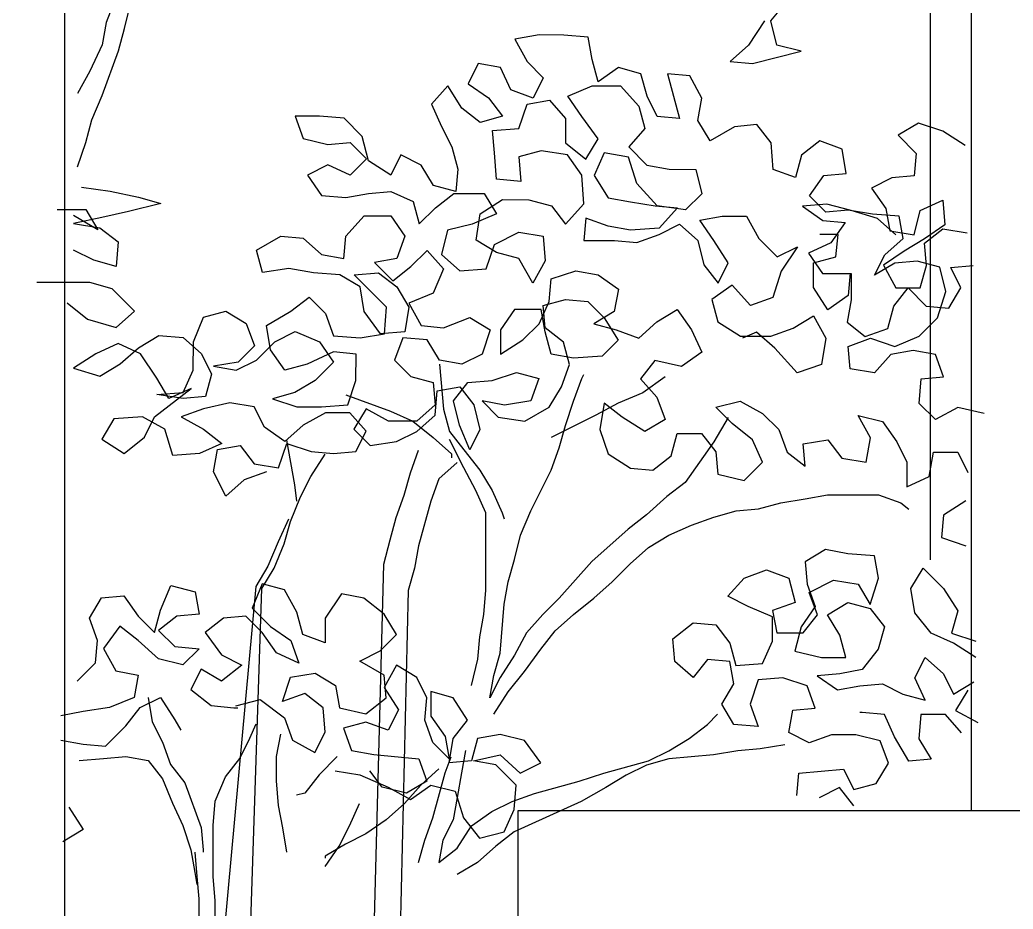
# Model space of a CAD drawing. Header units: millimetres. Extents: x -249630 to 95394, y -188036 to 109963.
# Drawn here: x -86983.6 to -86682.3, y 81521.6 to 81791.3 of the extents above; entities that cross this region are included whole.
import ezdxf

# ---------------------------------------------------------------- set-up
doc = ezdxf.new("R2010")
doc.units = ezdxf.units.MM
for name, color, linetype in [('AHojas', 86, 'Continuous'), ('ATronco', 36, 'Continuous'), ('Layer11', 30, 'Continuous'), ('Layer2', 8, 'Continuous'), ('Layer3', 3, 'Continuous')]:
    doc.layers.add(name, color=color, linetype=linetype)

msp = doc.modelspace()

# ---------------------------------------------------------------- linework, layer by layer
at = {"layer": 'AHojas'}
for p, q in [((-86755.828, 81791.061), (-86750.271, 81797.84)), ((-86757.678, 81791.062), (-86762.619, 81783.666)), ((-86753.985, 81783.658), (-86755.828, 81791.061)), ((-86826.026, 81786.734), (-86833.428, 81785.507)), ((-86833.428, 81785.507), (-86829.734, 81778.719)), ((-86818.626, 81786.727), (-86826.026, 81786.734)), ((-86811.225, 81786.103), (-86818.626, 81786.727)), ((-86809.998, 81779.318), (-86811.225, 81786.103)), ((-86762.619, 81783.666), (-86768.174, 81778.737)), ((-86761.391, 81778.114), (-86746.585, 81781.801)), ((-86746.585, 81781.801), (-86753.985, 81783.658)), ((-86829.734, 81778.719), (-86824.805, 81773.781)), ((-86808.154, 81772.532), (-86809.998, 81779.318)), ((-86768.174, 81778.737), (-86761.391, 81778.114)), ((-86844.536, 81778.116), (-86847.626, 81771.952)), ((-86837.753, 81776.876), (-86844.536, 81778.116)), ((-86834.676, 81770.09), (-86837.753, 81776.876)), ((-86801.983, 81776.844), (-86808.154, 81772.532)), ((-86795.2, 81774.987), (-86801.983, 81776.844)), ((-86824.805, 81773.781), (-86827.894, 81767.616)), ((-86793.356, 81768.202), (-86795.2, 81774.987)), ((-86787.183, 81774.98), (-86783.495, 81761.408)), ((-86780.399, 81774.357), (-86787.183, 81774.98)), ((-86776.705, 81767.57), (-86780.399, 81774.357)), ((-86853.794, 81771.341), (-86858.733, 81765.794)), ((-86849.483, 81764.552), (-86853.794, 81771.341)), ((-86847.626, 81771.952), (-86841.462, 81767.629)), ((-86827.894, 81767.616), (-86834.676, 81770.09)), ((-86817.409, 81768.224), (-86810.005, 81771.3)), ((-86810.005, 81771.3), (-86801.371, 81771.293)), ((-86801.371, 81771.293), (-86795.826, 81765.12)), ((-86841.462, 81767.629), (-86837.15, 81762.074)), ((-86829.746, 81765.768), (-86822.961, 81766.995)), ((-86822.961, 81766.995), (-86818.032, 81761.44)), ((-86813.097, 81762.052), (-86817.409, 81768.224)), ((-86790.278, 81762.031), (-86793.356, 81768.202)), ((-86777.945, 81760.787), (-86776.705, 81767.57)), ((-86858.733, 81765.794), (-86855.655, 81759.007)), ((-86843.936, 81760.23), (-86849.483, 81764.552)), ((-86832.22, 81758.369), (-86829.746, 81765.768)), ((-86795.826, 81765.12), (-86793.982, 81758.334)), ((-86900.057, 81762.132), (-86897.597, 81755.345)), ((-86892.657, 81762.125), (-86900.057, 81762.132)), ((-86885.256, 81761.502), (-86892.657, 81762.125)), ((-86879.711, 81755.946), (-86885.256, 81761.502)), ((-86837.15, 81762.074), (-86843.936, 81760.23)), ((-86818.032, 81761.44), (-86818.039, 81754.039)), ((-86808.17, 81755.264), (-86813.097, 81762.052)), ((-86783.495, 81761.408), (-86790.278, 81762.031)), ((-86774.25, 81754.616), (-86777.945, 81760.787)), ((-86855.655, 81759.007), (-86852.577, 81752.837)), ((-86840.238, 81757.76), (-86832.22, 81758.369)), ((-86839.627, 81750.975), (-86840.238, 81757.76)), ((-86793.982, 81758.334), (-86798.921, 81752.788)), ((-86766.845, 81758.926), (-86774.25, 81754.616)), ((-86760.06, 81759.537), (-86766.845, 81758.926)), ((-86755.748, 81753.982), (-86760.06, 81759.537)), ((-86711.059, 81760.028), (-86717.23, 81756.333)), ((-86703.661, 81757.554), (-86711.059, 81760.028)), ((-86696.88, 81753.231), (-86703.661, 81757.554)), ((-86897.597, 81755.345), (-86890.197, 81753.488)), ((-86877.867, 81748.543), (-86879.711, 81755.946)), ((-86811.876, 81749.1), (-86808.17, 81755.264)), ((-86740.946, 81754.585), (-86746.501, 81750.273)), ((-86734.164, 81752.112), (-86740.946, 81754.585)), ((-86717.23, 81756.333), (-86711.684, 81750.777)), ((-86890.197, 81753.488), (-86883.413, 81754.099)), ((-86883.413, 81754.099), (-86878.483, 81749.161)), ((-86852.577, 81752.837), (-86850.733, 81746.051)), ((-86825.442, 81751.579), (-86832.228, 81749.735)), ((-86817.425, 81750.338), (-86825.442, 81751.579)), ((-86818.039, 81754.039), (-86811.876, 81749.1)), ((-86798.921, 81752.788), (-86793.375, 81747.232)), ((-86755.139, 81745.964), (-86755.748, 81753.982)), ((-86732.937, 81744.71), (-86734.164, 81752.112)), ((-86878.483, 81749.161), (-86883.422, 81744.231)), ((-86871.087, 81744.22), (-86877.867, 81748.543)), ((-86867.998, 81750.384), (-86871.087, 81744.22)), ((-86861.833, 81747.295), (-86867.998, 81750.384)), ((-86839.018, 81742.957), (-86839.627, 81750.975)), ((-86832.228, 81749.735), (-86831.618, 81742.334)), ((-86813.114, 81744.167), (-86817.425, 81750.338)), ((-86806.324, 81750.945), (-86809.413, 81744.163)), ((-86798.924, 81749.704), (-86806.324, 81750.945)), ((-86796.464, 81741.685), (-86798.924, 81749.704)), ((-86746.501, 81750.273), (-86748.357, 81743.491)), ((-86711.684, 81750.777), (-86712.307, 81743.994)), ((-86890.203, 81747.321), (-86896.373, 81744.243)), ((-86883.422, 81744.231), (-86890.203, 81747.321)), ((-86858.138, 81741.124), (-86861.833, 81747.295)), ((-86850.733, 81746.051), (-86851.356, 81739.268)), ((-86793.375, 81747.232), (-86786.592, 81745.993)), ((-86786.592, 81745.993), (-86778.575, 81745.985)), ((-86778.575, 81745.985), (-86776.731, 81738.583)), ((-86748.357, 81743.491), (-86755.139, 81745.964)), ((-86896.373, 81744.243), (-86892.062, 81738.072)), ((-86831.618, 81742.334), (-86839.018, 81742.957)), ((-86812.505, 81735.532), (-86813.114, 81744.167)), ((-86809.413, 81744.163), (-86805.102, 81737.375)), ((-86744.045, 81737.936), (-86739.722, 81744.1)), ((-86739.722, 81744.1), (-86732.937, 81744.71)), ((-86719.092, 81743.383), (-86725.262, 81740.305)), ((-86712.307, 81743.994), (-86719.092, 81743.383)), ((-86964.835, 81740.605), (-86956.201, 81739.364)), ((-86956.201, 81739.364), (-86947.569, 81737.506)), ((-86851.356, 81739.268), (-86858.138, 81741.124)), ((-86790.303, 81734.895), (-86796.464, 81741.685)), ((-86725.262, 81740.305), (-86720.951, 81734.134)), ((-86947.569, 81737.506), (-86940.786, 81735.649)), ((-86892.062, 81738.072), (-86884.662, 81737.448)), ((-86884.662, 81737.448), (-86877.876, 81738.675)), ((-86877.876, 81738.675), (-86871.092, 81739.286)), ((-86871.092, 81739.286), (-86864.31, 81736.196)), ((-86857.528, 81734.34), (-86851.973, 81738.652)), ((-86851.973, 81738.652), (-86842.722, 81738.643)), ((-86843.961, 81732.477), (-86837.173, 81736.788)), ((-86842.722, 81738.643), (-86839.028, 81732.473)), ((-86837.173, 81736.788), (-86829.156, 81736.781)), ((-86829.156, 81736.781), (-86822.373, 81734.924)), ((-86805.102, 81737.375), (-86798.319, 81736.136)), ((-86776.731, 81738.583), (-86781.67, 81733.654)), ((-86739.116, 81732.998), (-86744.045, 81737.936)), ((-86710.467, 81733.507), (-86703.68, 81736.585)), ((-86703.68, 81736.585), (-86703.07, 81729.184)), ((-86972.242, 81733.828), (-86963.607, 81733.82)), ((-86963.607, 81733.82), (-86959.912, 81727.649)), ((-86940.786, 81735.649), (-86950.656, 81733.191)), ((-86864.31, 81736.196), (-86862.466, 81729.41)), ((-86862.466, 81729.41), (-86857.528, 81734.34)), ((-86822.373, 81734.924), (-86818.061, 81729.37)), ((-86818.061, 81729.37), (-86812.505, 81735.532)), ((-86798.319, 81736.136), (-86790.92, 81734.895)), ((-86790.92, 81734.895), (-86784.136, 81734.273)), ((-86781.67, 81733.654), (-86790.303, 81734.895)), ((-86784.136, 81734.273), (-86789.693, 81728.11)), ((-86738.835, 81735.384), (-86746.236, 81734.774)), ((-86746.236, 81734.774), (-86740.073, 81730.451)), ((-86732.331, 81733.608), (-86739.116, 81732.998)), ((-86731.436, 81733.527), (-86738.835, 81735.384)), ((-86724.931, 81732.368), (-86732.331, 81733.608)), ((-86723.42, 81731.052), (-86731.436, 81733.527)), ((-86720.951, 81734.134), (-86719.723, 81727.349)), ((-86712.324, 81726.108), (-86710.467, 81733.507)), ((-86958.676, 81731.349), (-86967.312, 81729.506)), ((-86959.912, 81727.649), (-86967.309, 81731.973)), ((-86950.656, 81733.191), (-86958.676, 81731.349)), ((-86884.672, 81725.73), (-86879.116, 81731.893)), ((-86879.116, 81731.893), (-86871.098, 81731.885)), ((-86871.098, 81731.885), (-86866.787, 81725.714)), ((-86839.028, 81732.473), (-86846.431, 81729.396)), ((-86845.202, 81724.461), (-86843.961, 81732.477)), ((-86811.892, 81731.214), (-86812.515, 81724.431)), ((-86805.11, 81728.741), (-86811.892, 81731.214)), ((-86777.356, 81730.566), (-86770.57, 81731.793)), ((-86773.044, 81724.395), (-86777.356, 81730.566)), ((-86770.57, 81731.793), (-86763.169, 81731.786)), ((-86763.169, 81731.786), (-86759.475, 81724.999)), ((-86740.073, 81730.451), (-86733.289, 81729.828)), ((-86716.914, 81731.744), (-86724.931, 81732.368)), ((-86717.874, 81726.113), (-86723.42, 81731.052)), ((-86715.687, 81724.959), (-86716.914, 81731.744)), ((-86967.312, 81729.506), (-86959.295, 81728.265)), ((-86959.295, 81728.265), (-86953.748, 81723.943)), ((-86853.834, 81727.552), (-86855.691, 81720.153)), ((-86846.431, 81729.396), (-86853.834, 81727.552)), ((-86798.327, 81727.501), (-86805.11, 81728.741)), ((-86789.693, 81728.11), (-86798.327, 81727.501)), ((-86789.694, 81726.26), (-86783.524, 81729.338)), ((-86783.524, 81729.338), (-86777.978, 81724.399)), ((-86733.289, 81729.828), (-86737.612, 81723.665)), ((-86719.723, 81727.349), (-86712.324, 81726.108)), ((-86709.242, 81723.639), (-86703.688, 81727.951)), ((-86703.07, 81729.184), (-86709.241, 81724.872)), ((-86703.688, 81727.951), (-86696.288, 81726.71)), ((-86911.813, 81721.438), (-86904.408, 81725.748)), ((-86904.408, 81725.748), (-86897.624, 81725.125)), ((-86897.624, 81725.125), (-86892.078, 81720.186)), ((-86885.295, 81718.947), (-86884.672, 81725.73)), ((-86866.787, 81725.714), (-86869.26, 81718.932)), ((-86839.038, 81720.755), (-86845.202, 81724.461)), ((-86839.653, 81723.222), (-86832.248, 81726.916)), ((-86832.248, 81726.916), (-86824.849, 81725.675)), ((-86824.849, 81725.675), (-86824.239, 81718.274)), ((-86812.515, 81724.431), (-86803.264, 81724.422)), ((-86803.264, 81724.422), (-86796.481, 81723.799)), ((-86796.481, 81723.799), (-86789.694, 81726.26)), ((-86777.978, 81724.399), (-86776.134, 81716.997)), ((-86768.733, 81717.607), (-86773.044, 81724.395)), ((-86759.475, 81724.999), (-86753.93, 81719.443)), ((-86735.421, 81726.21), (-86740.972, 81726.215)), ((-86736.044, 81719.427), (-86735.421, 81726.21)), ((-86721.242, 81720.03), (-86715.687, 81724.959)), ((-86709.241, 81724.872), (-86715.412, 81721.177)), ((-86961.154, 81718.399), (-86967.319, 81721.489)), ((-86953.748, 81723.943), (-86954.372, 81716.543)), ((-86909.969, 81714.652), (-86911.813, 81721.438)), ((-86864.945, 81716.461), (-86860.007, 81721.39)), ((-86860.007, 81721.39), (-86855.078, 81715.835)), ((-86842.126, 81715.823), (-86839.653, 81723.222)), ((-86753.93, 81719.443), (-86747.759, 81722.521)), ((-86747.759, 81722.521), (-86752.7, 81715.125)), ((-86737.612, 81723.665), (-86744.399, 81720.587)), ((-86708.632, 81716.854), (-86709.242, 81723.639)), ((-86954.372, 81716.543), (-86961.154, 81718.399)), ((-86892.078, 81720.186), (-86885.295, 81718.947)), ((-86869.26, 81718.932), (-86876.045, 81717.705)), ((-86855.691, 81720.153), (-86850.145, 81715.214)), ((-86832.256, 81718.898), (-86839.038, 81720.755)), ((-86827.945, 81711.493), (-86832.256, 81718.898)), ((-86824.239, 81718.274), (-86827.945, 81711.493)), ((-86744.399, 81720.587), (-86740.088, 81714.416)), ((-86742.83, 81717.583), (-86736.044, 81719.427)), ((-86724.331, 81713.865), (-86721.242, 81720.03)), ((-86715.412, 81721.177), (-86721.583, 81716.866)), ((-86901.95, 81715.878), (-86909.969, 81714.652)), ((-86894.55, 81714.638), (-86901.95, 81715.878)), ((-86876.045, 81717.705), (-86870.5, 81712.149)), ((-86870.5, 81712.149), (-86864.945, 81716.461)), ((-86855.078, 81715.835), (-86858.168, 81708.437)), ((-86850.145, 81715.214), (-86842.126, 81715.823)), ((-86776.134, 81716.997), (-86771.822, 81711.442)), ((-86771.822, 81711.442), (-86768.733, 81717.607)), ((-86742.837, 81710.182), (-86742.83, 81717.583)), ((-86718.161, 81717.56), (-86724.331, 81713.865)), ((-86721.583, 81716.866), (-86717.889, 81710.078)), ((-86711.376, 81718.171), (-86718.161, 81717.56)), ((-86704.594, 81716.314), (-86711.376, 81718.171)), ((-86710.488, 81710.071), (-86708.632, 81716.854)), ((-86702.75, 81708.912), (-86704.594, 81716.314)), ((-86701.231, 81716.23), (-86694.447, 81716.841)), ((-86698.153, 81710.06), (-86701.231, 81716.23)), ((-86886.533, 81714.014), (-86894.55, 81714.638)), ((-86880.369, 81710.308), (-86886.533, 81714.014)), ((-86882.216, 81714.01), (-86874.815, 81714.62)), ((-86872.357, 81704.133), (-86882.216, 81714.01)), ((-86874.815, 81714.62), (-86869.268, 81710.298)), ((-86823.017, 81705.938), (-86822.394, 81712.722)), ((-86822.394, 81712.722), (-86814.991, 81715.182)), ((-86814.991, 81715.182), (-86808.208, 81713.942)), ((-86808.208, 81713.942), (-86802.044, 81709.619)), ((-86752.7, 81715.125), (-86755.174, 81707.11)), ((-86740.088, 81714.416), (-86731.453, 81714.408)), ((-86731.732, 81714.489), (-86732.355, 81707.705)), ((-86731.453, 81714.408), (-86731.461, 81706.39)), ((-86962.394, 81711.616), (-86978.429, 81711.631)), ((-86955.612, 81709.76), (-86962.394, 81711.616)), ((-86948.834, 81702.97), (-86955.612, 81709.76)), ((-86879.143, 81702.906), (-86880.369, 81710.308)), ((-86869.268, 81710.298), (-86865.573, 81704.127)), ((-86802.044, 81709.619), (-86803.284, 81702.836)), ((-86767.506, 81710.821), (-86773.677, 81706.51)), ((-86761.961, 81704.649), (-86767.506, 81710.821)), ((-86738.526, 81703.394), (-86742.837, 81710.182)), ((-86718.511, 81704.528), (-86714.189, 81710.075)), ((-86717.889, 81710.078), (-86710.488, 81710.071)), ((-86714.189, 81710.075), (-86708.643, 81704.519)), ((-86701.86, 81703.896), (-86698.153, 81710.06)), ((-86901.345, 81702.926), (-86895.79, 81707.238)), ((-86895.79, 81707.238), (-86890.861, 81702.3)), ((-86858.168, 81708.437), (-86865.572, 81705.36)), ((-86824.868, 81704.706), (-86818.082, 81706.55)), ((-86818.082, 81706.55), (-86811.299, 81705.927)), ((-86773.677, 81706.51), (-86771.833, 81699.724)), ((-86755.174, 81707.11), (-86761.961, 81704.649)), ((-86732.355, 81707.705), (-86738.526, 81703.394)), ((-86731.461, 81706.39), (-86732.7, 81699.607)), ((-86705.224, 81700.896), (-86702.75, 81708.912)), ((-86969.184, 81705.455), (-86963.021, 81700.516)), ((-86872.981, 81696.116), (-86872.357, 81704.133)), ((-86865.573, 81704.127), (-86866.813, 81696.727)), ((-86865.572, 81705.36), (-86861.878, 81698.573)), ((-86833.503, 81703.481), (-86837.826, 81697.317)), ((-86825.486, 81703.474), (-86833.503, 81703.481)), ((-86826.107, 81699.157), (-86823.017, 81705.938)), ((-86824.259, 81696.688), (-86825.486, 81703.474)), ((-86824.257, 81697.922), (-86824.868, 81704.706)), ((-86811.299, 81705.927), (-86806.369, 81700.989)), ((-86790.335, 81699.741), (-86784.164, 81703.436)), ((-86784.164, 81703.436), (-86779.853, 81697.264)), ((-86720.367, 81697.746), (-86718.511, 81704.528)), ((-86708.643, 81704.519), (-86701.86, 81703.896)), ((-86963.021, 81700.516), (-86954.389, 81698.041)), ((-86954.389, 81698.041), (-86948.834, 81702.97)), ((-86930.957, 81693.702), (-86927.866, 81701.1)), ((-86927.866, 81701.1), (-86921.081, 81702.944)), ((-86921.081, 81702.944), (-86914.917, 81699.238)), ((-86908.75, 81698.616), (-86901.345, 81702.926)), ((-86890.861, 81702.3), (-86888.4, 81695.514)), ((-86874.215, 81696.117), (-86879.143, 81702.906)), ((-86855.094, 81697.95), (-86847.074, 81701.026)), ((-86847.074, 81701.026), (-86840.91, 81697.32)), ((-86803.284, 81702.836), (-86809.455, 81699.142)), ((-86806.369, 81700.989), (-86802.058, 81694.201)), ((-86749.016, 81697.853), (-86742.845, 81701.548)), ((-86742.845, 81701.548), (-86739.151, 81694.76)), ((-86710.78, 81695.351), (-86705.224, 81700.896)), ((-86914.917, 81699.238), (-86912.456, 81692.452)), ((-86907.523, 81691.214), (-86908.75, 81698.616)), ((-86861.878, 81698.573), (-86855.094, 81697.95)), ((-86840.91, 81697.32), (-86843.384, 81689.922)), ((-86837.826, 81697.317), (-86837.833, 81689.917)), ((-86831.045, 81694.228), (-86826.107, 81699.157)), ((-86818.711, 81693.6), (-86824.257, 81697.922)), ((-86809.455, 81699.142), (-86802.672, 81697.285)), ((-86802.672, 81697.285), (-86795.89, 81694.812)), ((-86795.89, 81694.812), (-86790.335, 81699.741)), ((-86779.853, 81697.264), (-86776.775, 81690.477)), ((-86771.833, 81699.724), (-86765.053, 81695.401)), ((-86755.802, 81695.392), (-86749.016, 81697.853)), ((-86732.7, 81699.607), (-86727.154, 81695.285)), ((-86727.154, 81695.285), (-86720.367, 81697.746)), ((-86947.61, 81691.867), (-86941.44, 81695.562)), ((-86941.44, 81695.562), (-86934.039, 81694.939)), ((-86934.039, 81694.939), (-86928.493, 81690)), ((-86906.287, 81693.68), (-86900.117, 81696.758)), ((-86900.117, 81696.758), (-86892.719, 81693.667)), ((-86888.4, 81695.514), (-86880.383, 81694.889)), ((-86880.383, 81694.889), (-86872.981, 81696.116)), ((-86866.813, 81696.727), (-86874.215, 81696.117)), ((-86867.432, 81694.878), (-86869.905, 81688.096)), ((-86860.032, 81694.254), (-86867.432, 81694.878)), ((-86856.337, 81688.083), (-86860.032, 81694.254)), ((-86837.833, 81689.917), (-86831.045, 81694.228)), ((-86822.415, 81689.902), (-86824.259, 81696.688)), ((-86802.058, 81694.201), (-86806.997, 81689.272)), ((-86765.053, 81695.401), (-86755.802, 81695.392)), ((-86760.118, 81696.63), (-86764.437, 81694.783)), ((-86754.572, 81691.691), (-86760.118, 81696.63)), ((-86739.151, 81694.76), (-86740.391, 81686.744)), ((-86732.369, 81692.287), (-86725.582, 81694.748)), ((-86725.582, 81694.748), (-86718.184, 81692.274)), ((-86718.184, 81692.274), (-86710.78, 81695.351)), ((-86953.777, 81693.106), (-86960.564, 81690.029)), ((-86946.995, 81690.017), (-86953.777, 81693.106)), ((-86953.166, 81686.938), (-86947.61, 81691.867)), ((-86930.965, 81685.068), (-86930.957, 81693.702)), ((-86912.456, 81692.452), (-86917.394, 81687.522)), ((-86911.843, 81688.134), (-86906.287, 81693.68)), ((-86903.212, 81685.043), (-86907.523, 81691.214)), ((-86892.719, 81693.667), (-86888.408, 81687.496)), ((-86816.867, 81686.814), (-86818.711, 81693.6)), ((-86747.794, 81684.284), (-86754.572, 81691.691)), ((-86731.758, 81685.502), (-86732.369, 81692.287)), ((-86960.564, 81690.029), (-86967.352, 81685.718)), ((-86942.068, 81682.611), (-86946.995, 81690.017)), ((-86928.493, 81690), (-86925.415, 81683.829)), ((-86918.013, 81685.056), (-86911.843, 81688.134)), ((-86888.405, 81690.58), (-86896.426, 81686.887)), ((-86881.621, 81689.957), (-86888.405, 81690.58)), ((-86881.629, 81681.939), (-86881.621, 81689.957)), ((-86843.384, 81689.922), (-86849.554, 81686.844)), ((-86815.632, 81688.663), (-86822.415, 81689.902)), ((-86806.997, 81689.272), (-86815.632, 81688.663)), ((-86776.775, 81690.477), (-86782.947, 81686.166)), ((-86719.42, 81689.808), (-86724.358, 81684.262)), ((-86712.634, 81691.035), (-86719.42, 81689.808)), ((-86705.851, 81689.796), (-86712.634, 81691.035)), ((-86703.391, 81683.009), (-86705.851, 81689.796)), ((-86967.352, 81685.718), (-86959.336, 81683.244)), ((-86959.336, 81683.244), (-86953.166, 81686.938)), ((-86917.394, 81687.522), (-86924.796, 81686.296)), ((-86924.796, 81686.296), (-86918.013, 81685.056)), ((-86896.426, 81686.887), (-86903.212, 81685.043)), ((-86888.408, 81687.496), (-86893.963, 81681.95)), ((-86869.905, 81688.096), (-86864.976, 81683.157)), ((-86856.338, 81686.85), (-86855.117, 81673.28)), ((-86849.554, 81686.844), (-86856.337, 81688.083)), ((-86819.34, 81680.032), (-86816.867, 81686.814)), ((-86790.963, 81688.023), (-86795.285, 81682.477)), ((-86782.947, 81686.166), (-86790.963, 81688.023)), ((-86740.391, 81686.744), (-86747.794, 81684.284)), ((-86724.358, 81684.262), (-86731.758, 81685.502)), ((-86938.374, 81676.44), (-86942.068, 81682.611)), ((-86934.055, 81678.287), (-86930.965, 81685.068)), ((-86925.415, 81683.829), (-86927.272, 81677.047)), ((-86864.976, 81683.157), (-86858.193, 81681.301)), ((-86840.307, 81681.901), (-86832.904, 81684.361)), ((-86832.904, 81684.361), (-86826.122, 81682.505)), ((-86826.122, 81682.505), (-86828.595, 81675.723)), ((-86813.17, 81682.493), (-86812.552, 81683.726)), ((-86795.285, 81682.477), (-86790.356, 81676.922)), ((-86710.799, 81674.999), (-86710.175, 81682.399)), ((-86710.175, 81682.399), (-86703.391, 81683.009)), ((-86942.696, 81670.894), (-86931.587, 81679.518)), ((-86931.587, 81679.518), (-86938.374, 81676.44)), ((-86893.963, 81681.95), (-86900.134, 81678.256)), ((-86884.102, 81674.54), (-86881.629, 81681.939)), ((-86858.193, 81681.301), (-86857.583, 81674.516)), ((-86856.962, 81678.833), (-86850.177, 81680.06)), ((-86852.031, 81675.745), (-86847.709, 81681.291)), ((-86850.177, 81680.06), (-86845.865, 81674.505)), ((-86847.709, 81681.291), (-86840.307, 81681.901)), ((-86823.046, 81673.868), (-86819.34, 81680.032)), ((-86942.073, 81677.677), (-86934.055, 81678.287)), ((-86934.056, 81676.436), (-86942.073, 81677.677)), ((-86927.272, 81677.047), (-86934.056, 81676.436)), ((-86900.134, 81678.256), (-86906.92, 81676.412)), ((-86906.92, 81676.412), (-86899.521, 81673.938)), ((-86884.716, 81677.625), (-86871.153, 81672.678)), ((-86857.586, 81671.433), (-86856.962, 81678.833)), ((-86790.356, 81676.922), (-86787.895, 81670.135)), ((-86927.892, 81673.347), (-86934.678, 81670.886)), ((-86919.873, 81675.19), (-86927.892, 81673.347)), ((-86912.473, 81673.95), (-86919.873, 81675.19)), ((-86909.395, 81667.78), (-86912.473, 81673.95)), ((-86899.521, 81673.938), (-86892.121, 81673.931)), ((-86892.121, 81673.931), (-86884.102, 81674.54)), ((-86878.553, 81673.302), (-86882.259, 81667.138)), ((-86871.772, 81669.595), (-86878.553, 81673.302)), ((-86857.583, 81674.516), (-86863.138, 81669.587)), ((-86850.187, 81668.342), (-86852.031, 81675.745)), ((-86845.865, 81674.505), (-86844.021, 81667.103)), ((-86843.397, 81675.737), (-86838.467, 81670.798)), ((-86836.614, 81674.497), (-86843.397, 81675.737)), ((-86828.595, 81675.723), (-86836.614, 81674.497)), ((-86830.451, 81669.557), (-86823.046, 81673.868)), ((-86802.076, 81675.082), (-86808.863, 81671.388)), ((-86806.393, 81675.086), (-86807.634, 81667.07)), ((-86800.846, 81670.764), (-86806.393, 81675.086)), ((-86772.474, 81673.822), (-86765.071, 81675.665)), ((-86767.544, 81668.883), (-86772.474, 81673.822)), ((-86765.071, 81675.665), (-86758.29, 81671.958)), ((-86705.869, 81670.06), (-86710.799, 81674.999)), ((-86699.082, 81673.754), (-86705.869, 81670.06)), ((-86691.066, 81671.897), (-86699.082, 81673.754)), ((-86955.031, 81670.288), (-86958.737, 81664.124)), ((-86946.396, 81670.897), (-86955.031, 81670.288)), ((-86939.615, 81667.19), (-86946.396, 81670.897)), ((-86945.785, 81664.729), (-86942.696, 81670.894)), ((-86934.678, 81670.886), (-86927.897, 81667.18)), ((-86890.889, 81672.08), (-86897.676, 81668.386)), ((-86883.488, 81672.073), (-86890.889, 81672.08)), ((-86878.559, 81666.518), (-86883.488, 81672.073)), ((-86871.153, 81672.678), (-86864.371, 81669.589)), ((-86863.141, 81666.504), (-86857.586, 81671.433)), ((-86838.467, 81670.798), (-86830.451, 81669.557)), ((-86794.066, 81666.44), (-86800.846, 81670.764)), ((-86787.895, 81670.135), (-86794.066, 81666.44)), ((-86758.29, 81671.958), (-86753.361, 81667.02)), ((-86729.304, 81671.315), (-86721.905, 81669.458)), ((-86725.61, 81664.528), (-86729.304, 81671.315)), ((-86937.156, 81659.171), (-86939.615, 81667.19)), ((-86927.897, 81667.18), (-86922.351, 81662.857)), ((-86903.231, 81663.457), (-86909.395, 81667.78)), ((-86897.676, 81668.386), (-86903.231, 81663.457)), ((-86882.259, 81667.138), (-86877.33, 81662.2)), ((-86863.138, 81669.587), (-86871.772, 81669.595)), ((-86847.111, 81660.938), (-86850.187, 81668.342)), ((-86844.021, 81667.103), (-86847.111, 81660.938)), ((-86807.634, 81667.07), (-86805.174, 81659.667)), ((-86761.381, 81663.944), (-86767.544, 81668.883)), ((-86721.905, 81669.458), (-86717.594, 81663.287)), ((-86958.737, 81664.124), (-86951.957, 81659.801)), ((-86951.957, 81659.801), (-86945.785, 81664.729)), ((-86881.648, 81660.353), (-86878.559, 81666.518)), ((-86869.311, 81663.426), (-86863.141, 81666.504)), ((-86786.055, 81659.032), (-86784.199, 81665.815)), ((-86784.199, 81665.815), (-86776.798, 81665.808)), ((-86776.798, 81665.808), (-86772.486, 81660.253)), ((-86753.361, 81667.02), (-86750.9, 81660.234)), ((-86726.85, 81657.128), (-86725.61, 81664.528)), ((-86922.351, 81662.857), (-86929.138, 81659.78)), ((-86923.586, 81661.008), (-86916.801, 81662.236)), ((-86916.801, 81662.236), (-86912.489, 81656.681)), ((-86905.089, 81655.441), (-86902.615, 81662.839)), ((-86902.615, 81662.839), (-86895.217, 81660.366)), ((-86877.33, 81662.2), (-86869.311, 81663.426)), ((-86758.304, 81657.157), (-86761.381, 81663.944)), ((-86745.964, 81662.696), (-86738.562, 81663.923)), ((-86745.354, 81655.911), (-86745.964, 81662.696)), ((-86738.562, 81663.923), (-86734.25, 81658.368)), ((-86717.594, 81663.287), (-86714.516, 81657.117)), ((-86929.138, 81659.78), (-86937.156, 81659.171)), ((-86924.826, 81654.225), (-86923.586, 81661.008)), ((-86895.217, 81660.366), (-86888.433, 81659.743)), ((-86888.433, 81659.743), (-86881.648, 81660.353)), ((-86805.174, 81659.667), (-86798.393, 81655.343)), ((-86791.61, 81654.72), (-86786.055, 81659.032)), ((-86772.486, 81660.253), (-86771.875, 81653.469)), ((-86750.9, 81660.234), (-86745.354, 81655.911)), ((-86734.25, 81658.368), (-86726.85, 81657.128)), ((-86707.735, 81652.793), (-86706.495, 81660.193)), ((-86706.495, 81660.193), (-86699.094, 81660.186)), ((-86699.094, 81660.186), (-86696.016, 81654.016)), ((-86912.489, 81656.681), (-86905.089, 81655.441)), ((-86798.393, 81655.343), (-86791.61, 81654.72)), ((-86763.86, 81651.611), (-86758.304, 81657.157)), ((-86714.516, 81657.117), (-86714.522, 81649.716)), ((-86921.132, 81646.821), (-86924.826, 81654.225)), ((-86908.79, 81654.211), (-86915.577, 81651.75)), ((-86771.875, 81653.469), (-86763.86, 81651.611)), ((-86714.522, 81649.716), (-86707.735, 81652.793)), ((-86915.577, 81651.75), (-86921.132, 81646.821)), ((-86696.641, 81645.382), (-86703.429, 81641.071)), ((-86703.429, 81641.071), (-86704.052, 81634.288)), ((-86704.052, 81634.288), (-86696.653, 81631.814)), ((-86739.209, 81630.62), (-86745.38, 81626.925)), ((-86732.426, 81629.38), (-86739.209, 81630.62)), ((-86724.409, 81628.756), (-86732.426, 81629.38)), ((-86723.182, 81621.971), (-86724.409, 81628.756)), ((-86745.38, 81626.925), (-86744.77, 81620.14)), ((-86713.317, 81618.878), (-86709.611, 81625.042)), ((-86709.611, 81625.042), (-86703.449, 81618.869)), ((-86768.826, 81616.462), (-86763.887, 81622.008)), ((-86763.887, 81622.008), (-86757.1, 81624.469)), ((-86757.1, 81624.469), (-86750.318, 81621.995)), ((-86750.318, 81621.995), (-86748.475, 81614.593)), ((-86725.656, 81613.955), (-86723.182, 81621.971)), ((-86940.899, 81612.302), (-86937.809, 81619.7)), ((-86937.809, 81619.7), (-86930.41, 81617.843)), ((-86910.055, 81620.291), (-86913.145, 81612.893)), ((-86903.273, 81618.435), (-86910.055, 81620.291)), ((-86744.77, 81620.14), (-86742.309, 81613.354)), ((-86744.155, 81617.673), (-86736.751, 81621.366)), ((-86736.751, 81621.366), (-86729.351, 81620.126)), ((-86729.351, 81620.126), (-86725.656, 81613.955)), ((-86712.09, 81611.476), (-86713.317, 81618.878)), ((-86703.449, 81618.869), (-86699.138, 81612.081)), ((-86962.487, 81609.855), (-86958.781, 81616.019)), ((-86958.781, 81616.019), (-86951.997, 81616.629)), ((-86951.997, 81616.629), (-86947.685, 81610.458)), ((-86930.41, 81617.843), (-86929.182, 81611.058)), ((-86899.578, 81611.647), (-86903.273, 81618.435)), ((-86886.005, 81617.186), (-86890.946, 81609.789)), ((-86879.222, 81615.946), (-86886.005, 81617.186)), ((-86873.059, 81611.006), (-86879.222, 81615.946)), ((-86762.661, 81613.372), (-86768.826, 81616.462)), ((-86741.694, 81610.886), (-86744.155, 81617.673)), ((-86913.145, 81612.893), (-86907.6, 81607.338)), ((-86755.263, 81610.282), (-86762.661, 81613.372)), ((-86748.475, 81614.593), (-86755.261, 81612.132)), ((-86742.309, 81613.354), (-86746.632, 81607.19)), ((-86738.611, 81610.883), (-86732.44, 81614.578)), ((-86732.44, 81614.578), (-86725.657, 81612.722)), ((-86960.027, 81603.068), (-86962.487, 81609.855)), ((-86947.685, 81610.458), (-86942.756, 81605.52)), ((-86942.756, 81605.52), (-86940.899, 81612.302)), ((-86935.967, 81610.447), (-86941.522, 81606.135)), ((-86929.182, 81611.058), (-86935.967, 81610.447)), ((-86921.783, 81609.818), (-86927.337, 81605.505)), ((-86914.998, 81610.428), (-86921.783, 81609.818)), ((-86910.069, 81605.49), (-86914.998, 81610.428)), ((-86897.734, 81604.862), (-86899.578, 81611.647)), ((-86869.364, 81604.836), (-86873.059, 81611.006)), ((-86755.27, 81602.881), (-86755.263, 81610.282)), ((-86755.261, 81612.132), (-86754.034, 81605.347)), ((-86746.017, 81605.34), (-86741.694, 81610.886)), ((-86734.916, 81604.713), (-86738.611, 81610.883)), ((-86725.657, 81612.722), (-86721.345, 81607.167)), ((-86707.162, 81605.304), (-86712.09, 81611.476)), ((-86699.138, 81612.081), (-86700.995, 81605.298)), ((-86953.238, 81607.379), (-86958.179, 81600.6)), ((-86947.692, 81603.057), (-86953.238, 81607.379)), ((-86907.6, 81607.338), (-86901.437, 81603.015)), ((-86890.946, 81609.789), (-86890.953, 81602.388)), ((-86785.489, 81603.525), (-86779.318, 81608.454)), ((-86779.318, 81608.454), (-86772.534, 81607.831)), ((-86772.534, 81607.831), (-86768.222, 81602.276)), ((-86746.632, 81607.19), (-86748.489, 81599.791)), ((-86721.345, 81607.167), (-86723.202, 81600.385)), ((-86941.522, 81606.135), (-86936.592, 81601.197)), ((-86927.337, 81605.505), (-86922.41, 81598.717)), ((-86905.757, 81599.318), (-86910.069, 81605.49)), ((-86890.953, 81602.388), (-86897.734, 81604.862)), ((-86874.303, 81599.906), (-86869.364, 81604.836)), ((-86754.034, 81605.347), (-86746.017, 81605.34)), ((-86733.072, 81597.927), (-86734.916, 81604.713)), ((-86700.381, 81602.214), (-86707.162, 81605.304)), ((-86700.995, 81605.298), (-86693.596, 81602.825)), ((-86960.649, 81596.285), (-86960.027, 81603.068)), ((-86941.529, 81597.501), (-86947.692, 81603.057)), ((-86936.592, 81601.197), (-86929.192, 81600.573)), ((-86901.437, 81603.015), (-86898.976, 81596.228)), ((-86784.879, 81596.741), (-86785.489, 81603.525)), ((-86768.222, 81602.276), (-86766.378, 81595.49)), ((-86758.36, 81596.1), (-86755.27, 81602.881)), ((-86693.601, 81597.891), (-86700.381, 81602.214)), ((-86958.179, 81600.6), (-86954.484, 81593.812)), ((-86929.192, 81600.573), (-86934.13, 81595.644)), ((-86922.41, 81598.717), (-86916.245, 81595.628)), ((-86898.976, 81596.228), (-86905.757, 81599.318)), ((-86880.473, 81596.828), (-86874.303, 81599.906)), ((-86748.489, 81599.791), (-86740.473, 81597.934)), ((-86740.473, 81597.934), (-86733.072, 81597.927)), ((-86723.202, 81600.385), (-86728.141, 81594.222)), ((-86712.108, 81591.74), (-86709.019, 81597.905)), ((-86709.019, 81597.905), (-86703.473, 81592.966)), ((-86966.205, 81590.739), (-86960.649, 81596.285)), ((-86934.13, 81595.644), (-86941.529, 81597.501)), ((-86916.245, 81595.628), (-86922.417, 81590.699)), ((-86873.076, 81592.504), (-86880.473, 81596.828)), ((-86869.373, 81595.585), (-86873.08, 81588.804)), ((-86863.209, 81591.879), (-86869.373, 81595.585)), ((-86779.333, 81591.802), (-86784.879, 81596.741)), ((-86775.011, 81597.348), (-86779.333, 81591.802)), ((-86768.227, 81596.726), (-86775.011, 81597.348)), ((-86767, 81589.94), (-86768.227, 81596.726)), ((-86766.378, 81595.49), (-86758.36, 81596.1)), ((-86954.484, 81593.812), (-86947.701, 81592.573)), ((-86947.701, 81592.573), (-86948.941, 81585.79)), ((-86928.581, 81594.405), (-86931.67, 81588.241)), ((-86922.417, 81590.699), (-86928.581, 81594.405)), ((-86903.92, 81584.515), (-86901.447, 81591.914)), ((-86901.447, 81591.914), (-86894.045, 81593.14)), ((-86894.045, 81593.14), (-86887.881, 81589.434)), ((-86872.466, 81585.72), (-86873.076, 81592.504)), ((-86860.131, 81585.708), (-86863.209, 81591.879)), ((-86752.196, 81591.777), (-86759.598, 81591.167)), ((-86744.798, 81589.303), (-86752.196, 81591.777)), ((-86734.927, 81592.995), (-86741.711, 81592.384)), ((-86741.711, 81592.384), (-86735.548, 81588.061)), ((-86728.141, 81594.222), (-86734.927, 81592.995)), ((-86709.031, 81584.953), (-86712.108, 81591.74)), ((-86703.473, 81592.966), (-86700.395, 81586.796)), ((-86887.881, 81589.434), (-86886.653, 81582.649)), ((-86873.08, 81588.804), (-86868.769, 81582.016)), ((-86770.706, 81583.776), (-86767, 81589.94)), ((-86759.598, 81591.167), (-86762.071, 81583.768)), ((-86742.337, 81582.517), (-86744.798, 81589.303)), ((-86735.548, 81588.061), (-86728.763, 81589.289)), ((-86728.763, 81589.289), (-86721.978, 81589.899)), ((-86721.978, 81589.899), (-86715.813, 81586.81)), ((-86700.395, 81586.796), (-86694.224, 81590.49)), ((-86948.941, 81585.79), (-86956.345, 81582.713)), ((-86947.094, 81582.704), (-86940.923, 81585.782)), ((-86940.923, 81585.782), (-86936.613, 81578.994)), ((-86931.67, 81588.241), (-86925.507, 81583.301)), ((-86897.134, 81586.976), (-86903.92, 81584.515)), ((-86891.587, 81582.653), (-86897.134, 81586.976)), ((-86878.638, 81580.791), (-86872.466, 81585.72)), ((-86860.754, 81578.925), (-86860.131, 81585.708)), ((-86858.896, 81587.557), (-86858.903, 81580.157)), ((-86852.113, 81585.701), (-86858.896, 81587.557)), ((-86715.813, 81586.81), (-86709.031, 81584.953)), ((-86696.077, 81588.025), (-86699.783, 81581.861)), ((-86956.345, 81582.713), (-86964.363, 81581.487)), ((-86951.416, 81577.158), (-86947.094, 81582.704)), ((-86925.507, 81583.301), (-86918.724, 81582.678)), ((-86918.106, 81583.294), (-86910.704, 81585.138)), ((-86910.704, 81585.138), (-86903.308, 81579.581)), ((-86847.802, 81578.913), (-86852.113, 81585.701)), ((-86767.011, 81577.606), (-86770.706, 81583.776)), ((-86762.071, 81583.768), (-86759.611, 81576.982)), ((-86964.363, 81581.487), (-86971.149, 81580.259)), ((-86918.724, 81582.678), (-86917.49, 81582.677)), ((-86890.977, 81575.252), (-86891.587, 81582.653)), ((-86886.653, 81582.649), (-86878.638, 81580.791)), ((-86868.769, 81582.016), (-86871.858, 81575.851)), ((-86858.903, 81580.157), (-86854.591, 81573.985)), ((-86750.361, 81575.123), (-86749.122, 81581.906)), ((-86749.122, 81581.906), (-86742.337, 81582.517)), ((-86728.153, 81581.27), (-86728.77, 81581.271)), ((-86721.37, 81580.647), (-86728.153, 81581.27)), ((-86718.292, 81573.861), (-86721.37, 81580.647)), ((-86710.268, 81580.637), (-86710.892, 81573.237)), ((-86702.868, 81580.631), (-86710.268, 81580.637)), ((-86697.939, 81575.075), (-86702.868, 81580.631)), ((-86699.783, 81581.861), (-86693.002, 81578.155)), ((-86957.589, 81570.996), (-86951.416, 81577.158)), ((-86936.613, 81578.994), (-86934.765, 81575.909)), ((-86903.308, 81579.581), (-86900.847, 81572.794)), ((-86878.64, 81578.324), (-86885.426, 81576.48)), ((-86871.858, 81575.851), (-86878.64, 81578.324)), ((-86858.293, 81572.138), (-86860.754, 81578.925)), ((-86852.125, 81573.366), (-86847.802, 81578.913)), ((-86759.611, 81576.982), (-86767.011, 81577.606)), ((-86894.067, 81569.088), (-86890.977, 81575.252)), ((-86885.426, 81576.48), (-86882.965, 81569.694)), ((-86854.591, 81573.985), (-86853.364, 81567.2)), ((-86837.939, 81574.587), (-86844.724, 81573.36)), ((-86830.539, 81572.73), (-86837.939, 81574.587)), ((-86744.197, 81572.034), (-86750.361, 81575.123)), ((-86737.41, 81574.495), (-86744.197, 81572.034)), ((-86730.01, 81574.488), (-86737.41, 81574.495)), ((-86722.61, 81572.631), (-86730.01, 81574.488)), ((-86713.982, 81566.456), (-86718.292, 81573.861)), ((-86971.155, 81572.859), (-86964.372, 81571.619)), ((-86964.372, 81571.619), (-86957.589, 81570.996)), ((-86900.847, 81572.794), (-86894.067, 81569.088)), ((-86853.364, 81567.2), (-86858.293, 81572.138)), ((-86853.365, 81565.967), (-86852.125, 81573.366)), ((-86844.724, 81573.36), (-86846.58, 81566.577)), ((-86825.612, 81565.941), (-86830.539, 81572.73)), ((-86720.15, 81565.845), (-86722.61, 81572.631)), ((-86710.892, 81573.237), (-86707.197, 81567.066)), ((-86882.965, 81569.694), (-86876.182, 81568.454)), ((-86876.182, 81568.454), (-86862.615, 81567.209)), ((-86854.601, 81562.884), (-86852.746, 81567.816)), ((-86848.428, 81569.662), (-86849.667, 81562.879)), ((-86845.963, 81566.577), (-86837.944, 81568.419)), ((-86837.944, 81568.419), (-86831.782, 81562.863)), ((-86862.615, 81567.209), (-86860.154, 81560.422)), ((-86846.58, 81566.577), (-86853.365, 81565.967)), ((-86839.181, 81565.337), (-86845.963, 81566.577)), ((-86833.019, 81559.164), (-86839.181, 81565.337)), ((-86831.782, 81562.863), (-86825.612, 81565.941)), ((-86723.856, 81559.681), (-86720.15, 81565.845)), ((-86707.197, 81567.066), (-86713.982, 81566.456)), ((-86887.904, 81563.531), (-86880.505, 81562.291)), ((-86880.505, 81562.291), (-86871.874, 81558.583)), ((-86873.724, 81558.584), (-86877.42, 81563.522)), ((-86856.45, 81564.119), (-86862.005, 81559.19)), ((-86747.912, 81556.002), (-86747.289, 81562.786)), ((-86747.289, 81562.786), (-86733.72, 81564.007)), ((-86733.72, 81564.007), (-86730.642, 81557.837)), ((-86862.005, 81559.19), (-86866.944, 81553.644)), ((-86860.154, 81560.422), (-86866.325, 81556.727)), ((-86865.093, 81554.876), (-86858.922, 81559.188)), ((-86858.922, 81559.188), (-86851.523, 81557.331)), ((-86833.642, 81551.764), (-86833.019, 81559.164)), ((-86730.642, 81557.837), (-86723.856, 81559.681)), ((-86866.325, 81556.727), (-86873.724, 81558.584)), ((-86871.874, 81558.583), (-86865.093, 81554.876)), ((-86851.523, 81557.331), (-86849.063, 81549.311)), ((-86734.958, 81558.457), (-86741.128, 81555.379)), ((-86730.646, 81552.903), (-86734.958, 81558.457)), ((-86968.707, 81552.504), (-86964.396, 81545.716)), ((-86836.732, 81544.982), (-86833.642, 81551.764)), ((-86849.063, 81549.311), (-86844.135, 81543.139)), ((-86964.396, 81545.716), (-86970.567, 81542.021)), ((-86844.135, 81543.139), (-86836.732, 81544.982))]:
    msp.add_line(p, q, dxfattribs=at)
at = {"layer": 'ATronco'}
for p, q in [((-86954.297, 81798.569), (-86957.388, 81790.554)), ((-86951.839, 81788.699), (-86949.982, 81796.098)), ((-86957.388, 81790.554), (-86958.628, 81783.771)), ((-86953.695, 81781.917), (-86951.839, 81788.699)), ((-86958.628, 81783.771), (-86962.335, 81775.757)), ((-86958.642, 81768.353), (-86953.695, 81781.917)), ((-86962.335, 81775.757), (-86966.042, 81768.976)), ((-86961.732, 81760.955), (-86958.642, 81768.353)), ((-86963.589, 81754.172), (-86961.732, 81760.955)), ((-86966.062, 81746.774), (-86963.589, 81754.172)), ((-86815.643, 81675.711), (-86813.17, 81682.493)), ((-86787.884, 81683.087), (-86794.672, 81678.159)), ((-86794.672, 81678.159), (-86802.076, 81675.082)), ((-86855.117, 81673.28), (-86853.273, 81666.495)), ((-86818.117, 81668.313), (-86815.643, 81675.711)), ((-86808.863, 81671.388), (-86822.438, 81664.616)), ((-86768.776, 81670.735), (-86773.1, 81663.338)), ((-86864.371, 81669.589), (-86858.208, 81664.649)), ((-86819.974, 81661.53), (-86818.117, 81668.313)), ((-86858.208, 81664.649), (-86852.662, 81659.71)), ((-86853.273, 81666.495), (-86848.961, 81660.94)), ((-86902.729, 81663.875), (-86900.274, 81650.305)), ((-86848.966, 81655.389), (-86853.275, 81664.028)), ((-86822.447, 81654.748), (-86819.974, 81661.53)), ((-86773.1, 81663.338), (-86781.746, 81651.011)), ((-86895.338, 81652.767), (-86891.015, 81659.547)), ((-86865.117, 81653.973), (-86862.644, 81660.755)), ((-86852.662, 81659.71), (-86852.663, 81658.477)), ((-86848.961, 81660.94), (-86844.033, 81654.768)), ((-86850.929, 81657.044), (-86856.484, 81652.115)), ((-86845.272, 81648.602), (-86848.966, 81655.389)), ((-86898.427, 81646.603), (-86895.338, 81652.767)), ((-86866.973, 81647.191), (-86865.117, 81653.973)), ((-86856.484, 81652.115), (-86858.957, 81645.333)), ((-86844.033, 81654.768), (-86840.338, 81648.597)), ((-86828.625, 81642.419), (-86822.447, 81654.748)), ((-86900.274, 81650.305), (-86899.662, 81645.37)), ((-86781.746, 81651.011), (-86787.3, 81646.699)), ((-86901.518, 81639.205), (-86898.427, 81646.603)), ((-86869.446, 81640.409), (-86866.973, 81647.191)), ((-86842.194, 81641.815), (-86845.272, 81648.602)), ((-86840.338, 81648.597), (-86837.26, 81641.811)), ((-86787.3, 81646.699), (-86793.473, 81641.154)), ((-86752.765, 81644.817), (-86745.363, 81646.044)), ((-86745.363, 81646.044), (-86738.577, 81647.271)), ((-86738.577, 81647.271), (-86723.159, 81647.257)), ((-86723.159, 81647.257), (-86716.377, 81644.784)), ((-86858.957, 81645.333), (-86862.67, 81631.768)), ((-86766.335, 81642.362), (-86759.55, 81642.973)), ((-86759.55, 81642.973), (-86752.765, 81644.817)), ((-86716.377, 81644.784), (-86713.912, 81642.931)), ((-86871.303, 81633.626), (-86869.446, 81640.409)), ((-86842.216, 81618.379), (-86842.194, 81641.815)), ((-86837.26, 81641.811), (-86836.645, 81639.96)), ((-86831.716, 81635.021), (-86828.625, 81642.419)), ((-86793.473, 81641.154), (-86799.027, 81636.842)), ((-86779.907, 81638.058), (-86773.121, 81640.518)), ((-86773.121, 81640.518), (-86766.335, 81642.362)), ((-86902.134, 81639.822), (-86905.224, 81633.041)), ((-86903.374, 81632.422), (-86901.518, 81639.205)), ((-86786.694, 81634.98), (-86779.907, 81638.058)), ((-86833.573, 81627.622), (-86831.716, 81635.021)), ((-86799.027, 81636.842), (-86810.137, 81626.984)), ((-86792.865, 81631.285), (-86786.694, 81634.98)), ((-86905.224, 81633.041), (-86908.314, 81625.643)), ((-86906.465, 81625.024), (-86903.374, 81632.422)), ((-86873.16, 81626.227), (-86871.303, 81633.626)), ((-86862.67, 81631.768), (-86863.91, 81624.985)), ((-86798.42, 81626.357), (-86792.865, 81631.285)), ((-86908.314, 81625.643), (-86912.02, 81619.479)), ((-86910.171, 81618.86), (-86906.465, 81625.024)), ((-86876.873, 81487.662), (-86873.16, 81626.227)), ((-86863.91, 81624.985), (-86865.766, 81618.203)), ((-86835.429, 81620.84), (-86833.573, 81627.622)), ((-86810.137, 81626.984), (-86820.015, 81615.892)), ((-86803.976, 81620.811), (-86798.42, 81626.357)), ((-86912.02, 81619.479), (-86925.61, 81471.055)), ((-86914.494, 81487.697), (-86910.171, 81618.86)), ((-86836.669, 81614.057), (-86835.429, 81620.84)), ((-86809.531, 81615.882), (-86803.976, 81620.811)), ((-86865.766, 81618.203), (-86868.856, 81487.038)), ((-86842.839, 81610.979), (-86842.216, 81618.379)), ((-86820.015, 81615.892), (-86824.954, 81610.962)), ((-86815.703, 81610.954), (-86809.531, 81615.882)), ((-86837.916, 81599.256), (-86836.669, 81614.057)), ((-86844.079, 81604.196), (-86842.839, 81610.979)), ((-86824.954, 81610.962), (-86829.893, 81605.416)), ((-86821.258, 81606.025), (-86815.703, 81610.954)), ((-86844.702, 81597.412), (-86844.079, 81604.196)), ((-86829.893, 81605.416), (-86833.599, 81598.636)), ((-86825.58, 81600.478), (-86821.258, 81606.025)), ((-86839.772, 81592.474), (-86837.916, 81599.256)), ((-86833.599, 81598.636), (-86837.923, 81591.855)), ((-86830.52, 81593.699), (-86825.58, 81600.478)), ((-86846.559, 81589.396), (-86844.702, 81597.412)), ((-86841.012, 81585.691), (-86839.772, 81592.474)), ((-86837.923, 81591.855), (-86841.012, 81585.691)), ((-86835.46, 81587.536), (-86830.52, 81593.699)), ((-86944.624, 81585.786), (-86943.397, 81578.384)), ((-86839.783, 81580.756), (-86835.46, 81587.536)), ((-86775.029, 81577.613), (-86771.942, 81580.694)), ((-86943.397, 81578.384), (-86940.319, 81572.214)), ((-86913.798, 81573.423), (-86911.944, 81577.738)), ((-86780.583, 81573.301), (-86775.029, 81577.613)), ((-86904.546, 81574.648), (-86905.786, 81567.865)), ((-86940.319, 81572.214), (-86937.858, 81565.427)), ((-86916.888, 81567.258), (-86913.798, 81573.423)), ((-86786.754, 81569.606), (-86780.583, 81573.301)), ((-86751.598, 81571.424), (-86759, 81570.197)), ((-86958.209, 81567.296), (-86951.424, 81567.907)), ((-86951.424, 81567.907), (-86944.641, 81566.667)), ((-86905.786, 81567.865), (-86905.793, 81560.464)), ((-86887.284, 81567.848), (-86892.839, 81562.302)), ((-86792.924, 81566.528), (-86786.754, 81569.606)), ((-86773.187, 81568.36), (-86786.756, 81567.139)), ((-86765.785, 81569.587), (-86773.187, 81568.36)), ((-86759, 81570.197), (-86765.785, 81569.587)), ((-86965.61, 81566.686), (-86958.209, 81567.296)), ((-86944.641, 81566.667), (-86940.329, 81561.112)), ((-86937.858, 81565.427), (-86933.546, 81559.873)), ((-86921.21, 81561.712), (-86916.888, 81567.258)), ((-86806.496, 81562.84), (-86792.924, 81566.528)), ((-86793.542, 81565.295), (-86799.712, 81562.217)), ((-86786.756, 81567.139), (-86793.542, 81565.295)), ((-86924.3, 81554.313), (-86921.21, 81561.712)), ((-86892.839, 81562.302), (-86897.162, 81556.756)), ((-86858.314, 81549.319), (-86854.601, 81562.884)), ((-86849.667, 81562.879), (-86850.908, 81555.48)), ((-86813.899, 81560.38), (-86806.496, 81562.84)), ((-86799.712, 81562.217), (-86805.883, 81558.522)), ((-86940.329, 81561.112), (-86937.252, 81553.709)), ((-86933.546, 81559.873), (-86928.625, 81546.3)), ((-86905.793, 81560.464), (-86905.183, 81553.063)), ((-86827.47, 81556.692), (-86813.899, 81560.38)), ((-86897.162, 81556.756), (-86899.629, 81556.141)), ((-86834.257, 81554.231), (-86827.47, 81556.692)), ((-86805.883, 81558.522), (-86813.288, 81554.212)), ((-86937.252, 81553.709), (-86934.175, 81546.922)), ((-86924.924, 81546.913), (-86924.3, 81554.313)), ((-86905.183, 81553.063), (-86903.955, 81546.277)), ((-86883.603, 81546.875), (-86880.513, 81553.657)), ((-86866.944, 81553.644), (-86872.5, 81548.715)), ((-86850.908, 81555.48), (-86852.147, 81548.697)), ((-86840.427, 81551.153), (-86834.257, 81554.231)), ((-86813.288, 81554.212), (-86833.649, 81544.979)), ((-86846.598, 81546.842), (-86840.427, 81551.153)), ((-86934.175, 81546.922), (-86931.715, 81539.519)), ((-86924.938, 81531.495), (-86924.924, 81546.913)), ((-86886.692, 81540.711), (-86883.603, 81546.875)), ((-86872.5, 81548.715), (-86878.671, 81544.404)), ((-86860.787, 81542.537), (-86858.314, 81549.319)), ((-86852.147, 81548.697), (-86855.237, 81542.532)), ((-86850.922, 81540.061), (-86846.598, 81546.842)), ((-86928.625, 81546.3), (-86928.014, 81539.515)), ((-86903.955, 81546.277), (-86902.729, 81538.875)), ((-86878.671, 81544.404), (-86884.841, 81541.326)), ((-86833.649, 81544.979), (-86839.203, 81540.667)), ((-86891.015, 81534.547), (-86886.692, 81540.711)), ((-86884.841, 81541.326), (-86891.012, 81537.631)), ((-86862.644, 81535.755), (-86860.787, 81542.537)), ((-86855.237, 81542.532), (-86856.476, 81535.749)), ((-86839.203, 81540.667), (-86844.758, 81535.739)), ((-86931.715, 81539.519), (-86930.487, 81532.733)), ((-86930.482, 81538.901), (-86929.872, 81531.499)), ((-86928.014, 81539.515), (-86928.015, 81538.898)), ((-86891.012, 81537.631), (-86891.012, 81537.014)), ((-86856.476, 81535.749), (-86850.922, 81540.061)), ((-86844.758, 81535.739), (-86850.929, 81532.044)), ((-86930.487, 81532.733), (-86929.874, 81529.032)), ((-86929.872, 81531.499), (-86929.261, 81524.715)), ((-86924.328, 81524.093), (-86924.938, 81531.495)), ((-86929.261, 81524.715), (-86929.29, 81493.878)), ((-86924.335, 81516.693), (-86924.328, 81524.093))]:
    msp.add_line(p, q, dxfattribs=at)
at = {"layer": 'Layer11'}
for points in [[(-86694.961, 81551.514), (-86694.961, 82587.462)], [(-86969.961, 81334.848), (-86969.961, 82396.795)]]:
    msp.add_lwpolyline(points, dxfattribs=at)
at = {"layer": 'Layer2'}
msp.add_line((-86707.461, 82529.848), (-86707.461, 81627.567), dxfattribs=at)
at = {"layer": 'Layer3'}
msp.add_lwpolyline([(-87769.961, 80901.514), (-87769.961, 80901.514), (-87769.961, 80901.514), (-87457.461, 80901.514), (-87457.461, 81118.181), (-87144.961, 81118.181), (-87144.961, 81334.848), (-86832.461, 81334.848), (-86832.461, 81551.514), (-86519.961, 81551.514), (-86519.961, 81768.181), (-86207.461, 81768.181), (-86207.461, 81984.848), (-85894.961, 81984.848)], dxfattribs=at)

doc.saveas('drawing.dxf')
